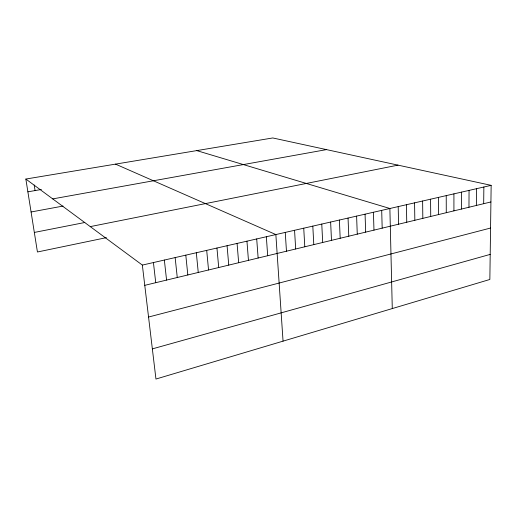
<?xml version="1.0" encoding="UTF-8"?>
<svg xmlns="http://www.w3.org/2000/svg" width="517" height="517" viewBox="0 0 517 517"><rect width="100%" height="100%" fill="white"/><g stroke="black" fill="none" stroke-linecap="round" stroke-linejoin="round"><path stroke-width="0.78" d="M461.481 209.042L461.532 192.117M468.964 207.246L469.055 190.398M476.364 205.462L476.5 188.699M483.679 203.698L483.867 187.012M491.15 185.351L489.851 279.471L155.953 379.045L142.349 265.085L25.85 179.044L272.776 137.955L491.15 185.351L142.349 265.085M152.353 348.885L490.2 254.396M148.553 317.031L490.562 228.042M144.766 285.339L490.924 201.953M106.399 237.646L37.431 251.992L25.85 179.044M90.262 226.614L398.019 165.136M34.329 232.437L84.788 222.504M31.078 211.983L63.061 206.063M52.734 198.896L326.492 149.613M27.879 191.826L41.405 189.474M196.738 150.602L389.876 208.5L392.28 308.571M115.524 164.122L275.858 234.563L283.051 341.142M34.193 185.002L35.066 190.573M153.426 262.552L155.74 282.696M164.354 260.051L166.577 280.085M175.147 257.589L177.266 277.506M185.797 255.152L187.826 274.966M196.318 252.748L198.25 272.453M206.697 250.377L208.545 269.977M216.953 248.031L218.71 267.528M227.079 245.717L228.753 265.111M237.077 243.429L238.667 262.72M246.952 241.174L248.457 260.361M256.703 238.944L258.132 258.028M266.339 236.741L267.69 255.728M285.261 232.417L286.463 251.204M294.554 230.291L295.685 248.987M303.738 228.191L304.791 246.79M312.811 226.116L313.793 244.619M321.774 224.068L322.692 242.479M330.634 222.045L331.487 240.36M339.391 220.042L340.18 238.266M348.051 218.064L348.775 236.198M356.607 216.106L357.266 234.149M365.067 214.174L365.668 232.127M373.429 212.261L373.972 230.123M381.701 210.367L382.179 228.146M398.2 206.6L398.568 224.197M406.433 204.713L406.75 222.232M414.576 202.851L414.834 220.281M422.622 201.016L422.828 218.355M430.577 199.194L430.732 216.455M438.448 197.397L438.545 214.568M446.229 195.62L446.274 212.707M453.92 193.862L453.92 210.865"/></g></svg>
